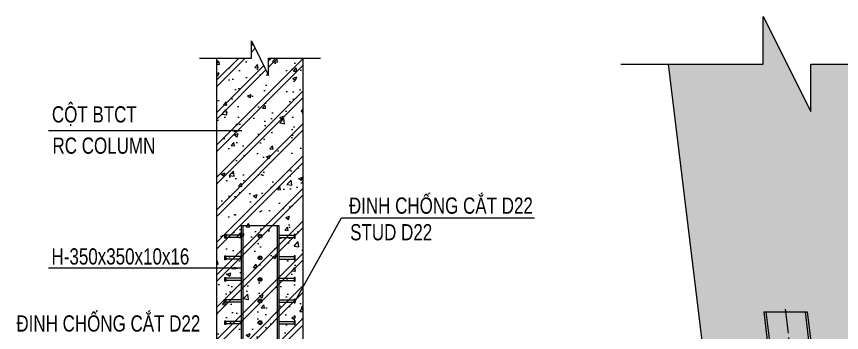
# Model space of a CAD drawing. Header units: millimetres. Extents: x 84463 to 294191, y -61495 to 44118.
# Drawn here: x 278471 to 286107, y 19353 to 22279 of the extents above; entities that cross this region are included whole.
import ezdxf

# ---------------------------------------------------------------- set-up
doc = ezdxf.new("R2010")
doc.units = ezdxf.units.MM
doc.linetypes.add('CENTER2', pattern=[1.125, 0.75, -0.125, 0.125, -0.125])
for name, color, linetype, lineweight in [('NDC_S-BEAM FRAME-STEL', 32, 'Continuous', 18), ('NDC_S-DIMS', 1, 'Continuous', 15), ('NDC_S-TEXT-VIE', 7, 'Continuous', 20), ('NDC_S_AXIS', 5, 'CENTER2', 13), ('NDC_S_CONTINUOUS', 3, 'Continuous', 20), ('NDC_S_DIM', 1, 'Continuous', 15), ('NDC_S_ENG TEXT', 2, 'Continuous', 20), ('NDC_S_HATCH MATERIAL', 8, 'Continuous', 13)]:
    doc.layers.add(name, color=color, linetype=linetype, lineweight=lineweight)
doc.styles.add('NDC_DIM', font='', dxfattribs={"width": 0.75})
doc.styles.add('NDC_VIE TXT', font='arial.ttf', dxfattribs={"width": 0.8})
doc.styles.get('NDC_DIM').set_extended_font_data('Dotum')
doc.dimstyles.new('NDC_dim_50', dxfattribs={"dimscale": 50, "dimtxt": 2.5, "dimasz": 1.5, "dimexe": 1.5, "dimexo": 2.5, "dimgap": 1, "dimtad": 1, "dimdec": 0, "dimrnd": 0.001, "dimzin": 0, "dimdsep": 46, "dimtxsty": 'NDC_DIM', "dimblk": 'DIMMARK', "dimcen": 0, "dimdle": 1.2, "dimclrd": 256, "dimclre": 256, "dimclrt": 3, "dimadec": 0, "dimazin": 0, "dimtfac": 1, "dimtdec": 0, "dimtix": 1, "dimtofl": 0, "dimtmove": 2, "dimatfit": 3, "dimfxl": 6, "dimfxlon": 1, "dimtolj": 1, "dimtzin": 0, "dimlwd": -1, "dimlwe": -1, "dimarcsym": 0})

# ---------------------------------------------------------------- blocks, each defined once
blk = doc.blocks.new('*U1')
at = {"color": 0, "linetype": 'ByBlock'}
for p, q in [((0, 11), (-140, 11)), ((0, -11), (-140, -11))]:
    blk.add_line(p, q, dxfattribs=at)
blk.add_lwpolyline([(-140, -17.5), (-150, -17.5), (-150, 17.5), (-140, 17.5)], close=True, dxfattribs=at)
blk = doc.blocks.new('DIMMARK')
at = {"layer": 'NDC_S_DIM', "color": 1}
blk.add_line((-1.5, 0), (1, 0), dxfattribs=at)
at = {"layer": 'NDC_S_DIM', "color": 2, "const_width": 0.1}
blk.add_lwpolyline([(-0.42, -0.42), (0.42, 0.42)], dxfattribs=at)

msp = doc.modelspace()

# ---------------------------------------------------------------- hatches: boundary and pattern name
at = {"layer": 'NDC_S_HATCH MATERIAL'}
h = msp.add_hatch(dxfattribs=at)
h.set_pattern_fill('BT-01', color=256, scale=80, pattern_type=2)
h.set_pattern_definition([(50, (161476.17, 110514.2), (573.8081, -50.2017), [60, -660]), (355, (161476.2, 110514.2), (-111.001, 601.7537), [48, -528]), (100.4514, (161524, 110510), (462.8075, 551.5516), [50.9922, -560.9137]), (46.1842, (161476.2, 110674.2), (853.7928, -132.4152), [90, -990]), (96.6356, (161547.3, 110663.14), (747.73, 779.2943), [76.488, -841.3704]), (351.1842, (161476.2, 110674.2), (747.7296, 779.295), [72, -792]), (21, (161556.17, 110634.2), (477.5256, -322.0951), [60, -660]), (326, (161556.2, 110634.2), (194.6523, 580.12), [48, -528]), (71.4514, (161595.97, 110607.34), (672.1781, 258.0244), [50.9922, -560.9137]), (37.5, (161476.17, 110514.18), (9.72788, 266.31508), [0, -521.6, 0, -536, 0, -530]), (7.5, (161476.17, 110514.18), (210.45563, 315.52937), [0, -305.6, 0, -509.6, 0, -202]), (327.5, (161297.77, 110514.18), (427.05795, -18.0439), [0, -200, 0, -624, 0, -828]), (317.5, (161217.77, 110514.18), (466.5489, 80.084), [0, -260, 0, -414.4, 0, -588]), (45, (161476.17, 110514.18), (-240.4163, 240.4163), []), (45, (161476.17, 110612.18), (-240.4163, 240.4163), [])])
h.paths.add_polyline_path([(286703.3, 21839.4), (285823.3, 21839.4), (285823.3, 21399.4), (285383.3, 22279.4), (285383.3, 21839.4), (284503.3, 21839.4), (286125.2, 8544.8), (288325.2, 8544.8)])
h = msp.add_hatch(dxfattribs=at)
h.set_pattern_fill('BT-01', color=256, scale=50, pattern_type=2)
h.set_pattern_definition([(50, (9444.18, -5528.44), (358.6301, -31.37607), [37.5, -412.5]), (355, (9444.18, -5528.44), (-69.37567, 376.09607), [30, -330]), (100.4514, (9474.06, -5531.05), (289.2547, 344.71977), [31.8701, -350.57106]), (46.1842, (9444.18, -5428.44), (533.6205, -82.7595), [56.25, -618.75]), (96.6356, (9488.64, -5435.34), (467.3314, 487.0589), [47.8051, -525.8565]), (351.1842, (9444.2, -5428.44), (467.331, 487.0593), [45, -495]), (21, (9494.18, -5453.44), (298.45353, -201.30945), [37.5, -412.5]), (326, (9494.18, -5453.44), (121.65767, 362.575), [30, -330]), (71.4514, (9519.05, -5470.2), (420.1113, 161.26525), [31.8701, -350.57106]), (37.5, (9444.18, -5528.44), (6.07993, 166.446927), [0, -326, 0, -335, 0, -331.25]), (7.5, (9444.18, -5528.44), (131.53477, 197.20586), [0, -191, 0, -318.5, 0, -126.25]), (327.5, (9332.68, -5528.44), (266.91122, -11.277436), [0, -125, 0, -390, 0, -517.5]), (317.5, (9282.68, -5528.44), (291.59308, 50.0525), [0, -162.5, 0, -259, 0, -367.5]), (45, (9444.18, -5528.44), (-150.26019, 150.26019), []), (45, (9444.18, -5467.19), (-150.26019, 150.26019), [])])
h.paths.add_polyline_path([(281125.2, 21894.4), (280805.2, 21894.4), (280805.2, 21734.4), (280645.2, 22054.4), (280645.2, 21894.4), (280325.2, 21894.4), (280325.2, 18344.8), (281125.2, 18344.8)])
edge = h.paths.add_edge_path(flags=16)
edge.add_arc((280725.2, 20244.8), 17.5, 0, 360)
edge = h.paths.add_edge_path(flags=16)
edge.add_arc((280725.2, 20244.8), 11, 0, 360)
edge = h.paths.add_edge_path(flags=16)
edge.add_arc((280725.2, 20044.8), 17.5, 0, 360)
edge = h.paths.add_edge_path(flags=16)
edge.add_arc((280725.2, 20044.8), 11, 0, 360)
edge = h.paths.add_edge_path(flags=16)
edge.add_arc((280725.2, 19844.8), 17.5, 0, 360)
edge = h.paths.add_edge_path(flags=16)
edge.add_arc((280725.2, 19844.8), 11, 0, 360)
edge = h.paths.add_edge_path(flags=16)
edge.add_arc((280725.2, 19644.8), 17.5, 0, 360)
edge = h.paths.add_edge_path(flags=16)
edge.add_arc((280725.2, 19644.8), 11, 0, 360)
edge = h.paths.add_edge_path(flags=16)
edge.add_arc((280725.2, 19444.8), 17.5, 0, 360)
edge = h.paths.add_edge_path(flags=16)
edge.add_arc((280725.2, 19444.8), 11, 0, 360)
edge = h.paths.add_edge_path(flags=16)
edge.add_arc((280725.2, 19244.8), 17.5, 0, 360)
edge = h.paths.add_edge_path(flags=16)
edge.add_arc((280725.2, 19244.8), 11, 0, 360)
edge = h.paths.add_edge_path(flags=16)
edge.add_arc((280725.2, 19044.8), 17.5, 0, 360)
edge = h.paths.add_edge_path(flags=16)
edge.add_arc((280725.2, 19044.8), 11, 0, 360)
edge = h.paths.add_edge_path(flags=16)
edge.add_arc((280725.2, 18844.8), 17.5, 0, 360)
edge = h.paths.add_edge_path(flags=16)
edge.add_arc((280725.2, 18844.8), 11, 0, 360)
edge = h.paths.add_edge_path(flags=16)
edge.add_arc((280725.2, 18644.8), 17.5, 0, 360)
edge = h.paths.add_edge_path(flags=16)
edge.add_arc((280725.2, 18644.8), 11, 0, 360)

# ---------------------------------------------------------------- linework, layer by layer
at = {"layer": 'NDC_S-BEAM FRAME-STEL', "ltscale": 2000}
for p, q in [((280550.2, 20344.8), (280900.2, 20344.8)), ((280550.2, 20344.8), (280550.2, 18344.8)), ((280566.2, 20344.8), (280566.2, 18344.8)), ((280884.2, 20344.8), (280884.2, 18344.8)), ((280900.2, 20344.8), (280900.2, 18344.8))]:
    msp.add_line(p, q, dxfattribs=at)
at = {"layer": 'NDC_S_AXIS', "color": 8, "ltscale": 300}
msp.add_line((285586.2, 19569), (286928.2, 8569), dxfattribs=at)
at = {"layer": 'NDC_S_CONTINUOUS'}
for p, q in [((280325.2, 18344.8), (280325.2, 21894.4)), ((281125.2, 18344.8), (281125.2, 21894.4)), ((284503.3, 21839.4), (286125.2, 8544.8))]:
    msp.add_line(p, q, dxfattribs=at)
at = {"layer": 'NDC_S_ENG TEXT', "ltscale": 2000}
for p, q in [((285387.7, 19544.8), (286729.7, 8544.8)), ((285387.7, 19544.8), (285790.6, 19544.8)), ((285407.8, 19544.8), (286749.8, 8544.8)), ((285770.5, 19544.8), (287112.5, 8544.8)), ((285790.6, 19544.8), (287132.6, 8544.8))]:
    msp.add_line(p, q, dxfattribs=at)
for centre, radius in [((280725.2, 20244.8), 17.5), ((280725.2, 20244.8), 11), ((280725.2, 20044.8), 17.5), ((280725.2, 20044.8), 11), ((280725.2, 19844.8), 17.5), ((280725.2, 19844.8), 11), ((280725.2, 19644.8), 17.5), ((280725.2, 19644.8), 11), ((280725.2, 19444.8), 17.5), ((280725.2, 19444.8), 11)]:
    msp.add_circle(centre, radius, dxfattribs=at)
at = {"layer": 'NDC_S_HATCH MATERIAL'}
for points in [[(284063.3, 21839.4), (285383.3, 21839.4), (285383.3, 22279.4), (285823.3, 21399.4), (285823.3, 21839.4), (287143.3, 21839.4)], [(280165.2, 21894.4), (280645.2, 21894.4), (280645.2, 22054.4), (280805.2, 21734.4), (280805.2, 21894.4), (281285.2, 21894.4)]]:
    msp.add_lwpolyline(points, dxfattribs=at)

# ---------------------------------------------------------------- block references
for p in [(280550.2, 20244.8), (280550.2, 20044.8), (280550.2, 19844.8), (280550.2, 19644.8), (280550.2, 19444.8)]:
    msp.add_blockref('*U1', p, dxfattribs=at)
at = {"layer": 'NDC_S_HATCH MATERIAL', "xscale": -1}
for p in [(280900.2, 20244.8), (280900.2, 20044.8), (280900.2, 19844.8), (280900.2, 19644.8), (280900.2, 19444.8)]:
    msp.add_blockref('*U1', p, dxfattribs=at)

# ---------------------------------------------------------------- texts
at = {"layer": 'NDC_S-TEXT-VIE', "style": 'NDC_VIE TXT', "width": 0.75}
for s, p in [('CỘT BTCT', (278799.1, 21298.1)), ('RC COLUMN', (278804.6, 21008.4)), ('ĐINH CHỐNG CẮT D22', (281548.1, 20453.2)), ('STUD D22', (281559.6, 20206.7)), ('H-350x350x10x16', (278795.3, 19982.7)), ('ĐINH CHỐNG CẮT D22', (278470.3, 19362))]:
    msp.add_text(s, height=150, dxfattribs=at).set_placement(p)

# ---------------------------------------------------------------- leaders
at = {"layer": 'NDC_S-DIMS'}
for points, override in [([(280557, 21219.1), (278768.2, 21219.1)], {"dimgap": 1, "dimtad": 0}), ([(281050.2, 19644.8), (281480.9, 20415.3), (283264.6, 20415.3)], {"dimgap": 1, "dimtad": 0, "dimldrblk": 'DotSmall'}), ([(280557, 19948.6), (278768.2, 19948.6)], {"dimgap": 1, "dimtad": 0})]:
    msp.add_leader(points, dimstyle='NDC_dim_50', override=override, dxfattribs=at)

doc.saveas('drawing.dxf')
